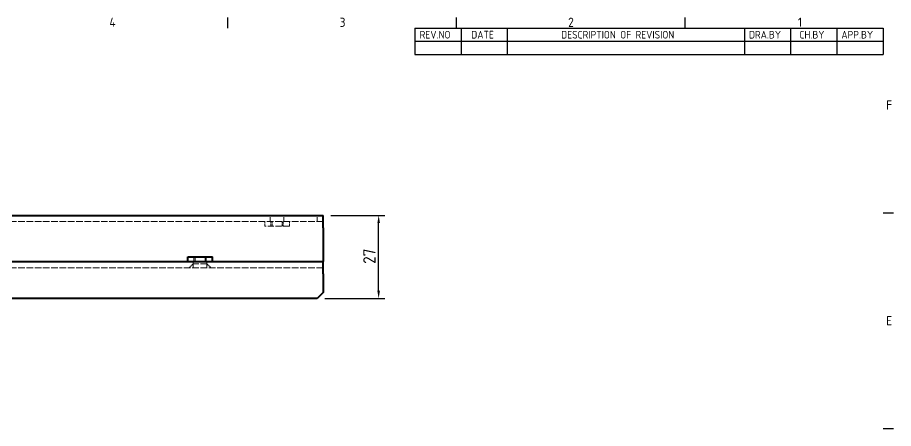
# Model space of a CAD drawing. Header units: millimetres. Extents: x 0 to 594, y 0 to 420.
# Drawn here: x 302.9 to 587.4, y 280 to 413.4 of the extents above; entities that cross this region are included whole.
import ezdxf

# ---------------------------------------------------------------- set-up
doc = ezdxf.new("R2010")
doc.units = ezdxf.units.MM
doc.linetypes.add('DASHED', pattern=[0.2067, 0.1654, -0.0413])
doc.layers.get('0').update_dxf_attribs({"color": 3, "lineweight": 25})
for name, color, linetype, lineweight in [('가려진 것(ISO)', 2, 'DASHED', 18), ('가시적인 것(ISO)', 3, 'Continuous', 40), ('경계(ISO)', 7, 'Continuous', 25), ('기호(ISO)', 5, 'Continuous', 25), ('치수(ISO)', 2, 'Continuous', 25)]:
    doc.layers.add(name, color=color, linetype=linetype, lineweight=lineweight)
doc.styles.add('ISO ProportionalPSTEK', font='isocp.shx')
doc.styles.add('문자 텍스트_PSTEK_POSCO', font='isocp.shx')
doc.styles.add('치수 텍스트_PSTEK_POSCO', font='isocp.shx')
doc.dimstyles.new('치수_PSTEK_POSCO', dxfattribs={"dimtxt": 4, "dimasz": 2.5, "dimexe": 2, "dimexo": 2.5, "dimgap": 1, "dimtad": 1, "dimrnd": 1e-08, "dimdsep": 46, "dimtxsty": '치수 텍스트_PSTEK_POSCO', "dimcen": 0.09, "dimdle": 10, "dimclrd": 7, "dimclre": 7, "dimclrt": 2, "dimadec": 1, "dimazin": 2, "dimtfac": 1, "dimtmove": 0, "dimatfit": 3, "dimfxl": 0, "dimtolj": 1, "dimlwd": -1, "dimlwe": -1, "dimarcsym": 0})

# ---------------------------------------------------------------- blocks, each defined once
blk = doc.blocks.new('경계 Default Border')
at = {"layer": '경계(ISO)'}
for p, q in [((371.25, 410), (371.25, 413.4)), ((445.5, 410), (445.5, 413.4)), ((519.75, 410), (519.75, 413.4)), ((584, 350), (587.4, 350)), ((584, 280), (587.4, 280))]:
    blk.add_line(p, q, dxfattribs=at)
at = {"layer": '경계(ISO)', "color": 2, "char_height": 3, "attachment_point": 7, "style": '문자 텍스트_PSTEK_POSCO'}
for s, insert in [('4', (332.79, 410.4)), ('3', (407.54, 410.37)), ('2', (481.75, 410.37)), ('1', (556.36, 410.4)), ('F', (585.04, 383.5)), ('E', (585.04, 313.47))]:
    blk.add_mtext(s, dxfattribs=dict(at, insert=insert))
blk = doc.blocks.new('리비전 내역')
at = {"layer": '기호(ISO)'}
for p, q in [((432, 410), (584, 410)), ((432, 410), (432, 405.72)), ((447, 410), (447, 405.72)), ((462, 410), (462, 405.72)), ((539, 410), (539, 405.72)), ((554, 410), (554, 405.72)), ((569, 410), (569, 405.72)), ((584, 410), (584, 405.72)), ((432, 405.72), (584, 405.72)), ((432, 405.72), (432, 401.44)), ((447, 405.72), (447, 401.44)), ((462, 405.72), (462, 401.44)), ((539, 405.72), (539, 401.44)), ((554, 405.72), (554, 401.44)), ((569, 405.72), (569, 401.44)), ((584, 405.72), (584, 401.44)), ((432, 401.44), (584, 401.44))]:
    blk.add_line(p, q, dxfattribs=at)
at = {"layer": '기호(ISO)', "color": 2, "char_height": 2.5, "attachment_point": 7, "style": 'ISO ProportionalPSTEK'}
for s, insert in [('REV.NO', (433.53, 406.58)), ('DATE', (450.31, 406.58)), ('DESCRIPTION OF REVISION', (479.51, 406.58)), ('DRA.BY', (540.48, 406.58)), ('CH.BY', (556.86, 406.58)), ('APP.BY', (570.48, 406.58))]:
    blk.add_mtext(s, dxfattribs=dict(at, insert=insert))
blk = doc.blocks.new('*D24')
at = {"layer": 'Defpoints', "color": 0}
for p in [(402.21, 349.19), (420.21, 349.19), (400.21, 322.19)]:
    blk.add_point(p, dxfattribs=at)
at = {"layer": '치수(ISO)', "color": 7}
for p, q in [((404.71, 349.19), (422.21, 349.19)), ((420.21, 324.69), (420.21, 346.69)), ((402.71, 322.19), (422.21, 322.19))]:
    blk.add_line(p, q, dxfattribs=at)
for points in [[(419.8, 346.69), (420.63, 346.69), (420.21, 349.19)], [(419.8, 324.69), (420.63, 324.69), (420.21, 322.19)]]:
    blk.add_solid(points, dxfattribs=at)
at = {"layer": '치수(ISO)', "color": 2, "insert": (417.21, 333.44), "char_height": 4, "attachment_point": 4, "rotation": 90, "style": '치수 텍스트_PSTEK_POSCO'}
blk.add_mtext('\\A1;27', dxfattribs=at)

msp = doc.modelspace()

# ---------------------------------------------------------------- linework, layer by layer
at = {"layer": '가려진 것(ISO)', "ltscale": 13.025194}
for p, q in [((402.214, 347.187), (52.214, 347.187)), ((402.214, 332.187), (52.214, 332.187))]:
    msp.add_line(p, q, dxfattribs=at)
at = {"layer": '가려진 것(ISO)', "ltscale": 2.856945}
for p, q in [((383.214, 347.187), (383.214, 345.687)), ((385.214, 347.187), (385.214, 345.687)), ((385.593, 347.187), (385.593, 345.687)), ((388.835, 347.187), (388.835, 345.687)), ((389.214, 345.687), (389.214, 347.187)), ((391.214, 347.187), (391.214, 345.687)), ((360.214, 335.687), (360.214, 334.187)), ((360.593, 334.187), (360.593, 335.687)), ((363.835, 334.187), (363.835, 335.687)), ((364.214, 334.187), (364.214, 335.687))]:
    msp.add_line(p, q, dxfattribs=at)
at = {"layer": '가려진 것(ISO)', "ltscale": 3.809293}
for p, q in [((384.964, 347.187), (384.964, 349.187)), ((389.464, 347.187), (389.464, 349.187)), ((400.214, 347.187), (400.214, 349.187))]:
    msp.add_line(p, q, dxfattribs=at)
at = {"layer": '가려진 것(ISO)', "ltscale": 12.159042}
msp.add_line((391.214, 345.687), (383.214, 345.687), dxfattribs=at)
at = {"layer": '가려진 것(ISO)', "ltscale": 3.36696}
for p, q in [((359.964, 333.437), (358.714, 332.187)), ((364.464, 333.437), (365.714, 332.187))]:
    msp.add_line(p, q, dxfattribs=at)
at = {"layer": '가려진 것(ISO)', "ltscale": 1.428422}
for p, q in [((359.964, 334.187), (359.964, 333.437)), ((364.464, 334.187), (364.464, 333.437))]:
    msp.add_line(p, q, dxfattribs=at)
at = {"layer": '가려진 것(ISO)', "ltscale": 11.399102}
msp.add_line((359.964, 333.437), (364.464, 333.437), dxfattribs=at)
at = {"layer": '가려진 것(ISO)', "ltscale": 2.380771}
for p, q in [((359.964, 333.437), (359.964, 332.187)), ((364.464, 333.437), (364.464, 332.187))]:
    msp.add_line(p, q, dxfattribs=at)
at = {"layer": '가시적인 것(ISO)'}
for p, q in [((52.214, 349.187), (402.214, 349.187)), ((402.214, 345.187), (402.214, 349.187)), ((402.214, 345.187), (402.214, 336.187)), ((358.214, 335.687), (366.214, 335.687)), ((358.214, 334.187), (358.214, 335.687)), ((366.214, 334.187), (366.214, 335.687)), ((402.214, 336.187), (402.214, 334.187)), ((52.214, 334.187), (402.214, 334.187)), ((402.214, 330.187), (402.214, 334.187)), ((402.214, 330.187), (402.214, 324.187)), ((400.214, 322.187), (54.214, 322.187)), ((402.214, 324.187), (400.214, 322.187))]:
    msp.add_line(p, q, dxfattribs=at)

# ---------------------------------------------------------------- block references
msp.add_blockref('경계 Default Border', (0, 0))
at = {"layer": '기호(ISO)'}
msp.add_blockref('리비전 내역', (0, 0), dxfattribs=at)

# ---------------------------------------------------------------- dimensions: what is measured, and where the dimension line sits
at = {"layer": '치수(ISO)', "color": 7}
dim = msp.add_linear_dim(base=(420.214, 349.187), p1=(400.214, 322.187), p2=(402.214, 349.187), angle=90, dimstyle='치수_PSTEK_POSCO', override={"dimdec": 2, "dimtp": 0, "dimtm": 0, "dimtdec": 2, "dimtofl": 0, "dimatfit": 1}, dxfattribs=at)
dim.commit()
dim.dimension.update_dxf_attribs({"geometry": '*D24', "text_midpoint": (420.214, 335.687), "dimtype": 160})

doc.saveas('drawing.dxf')
